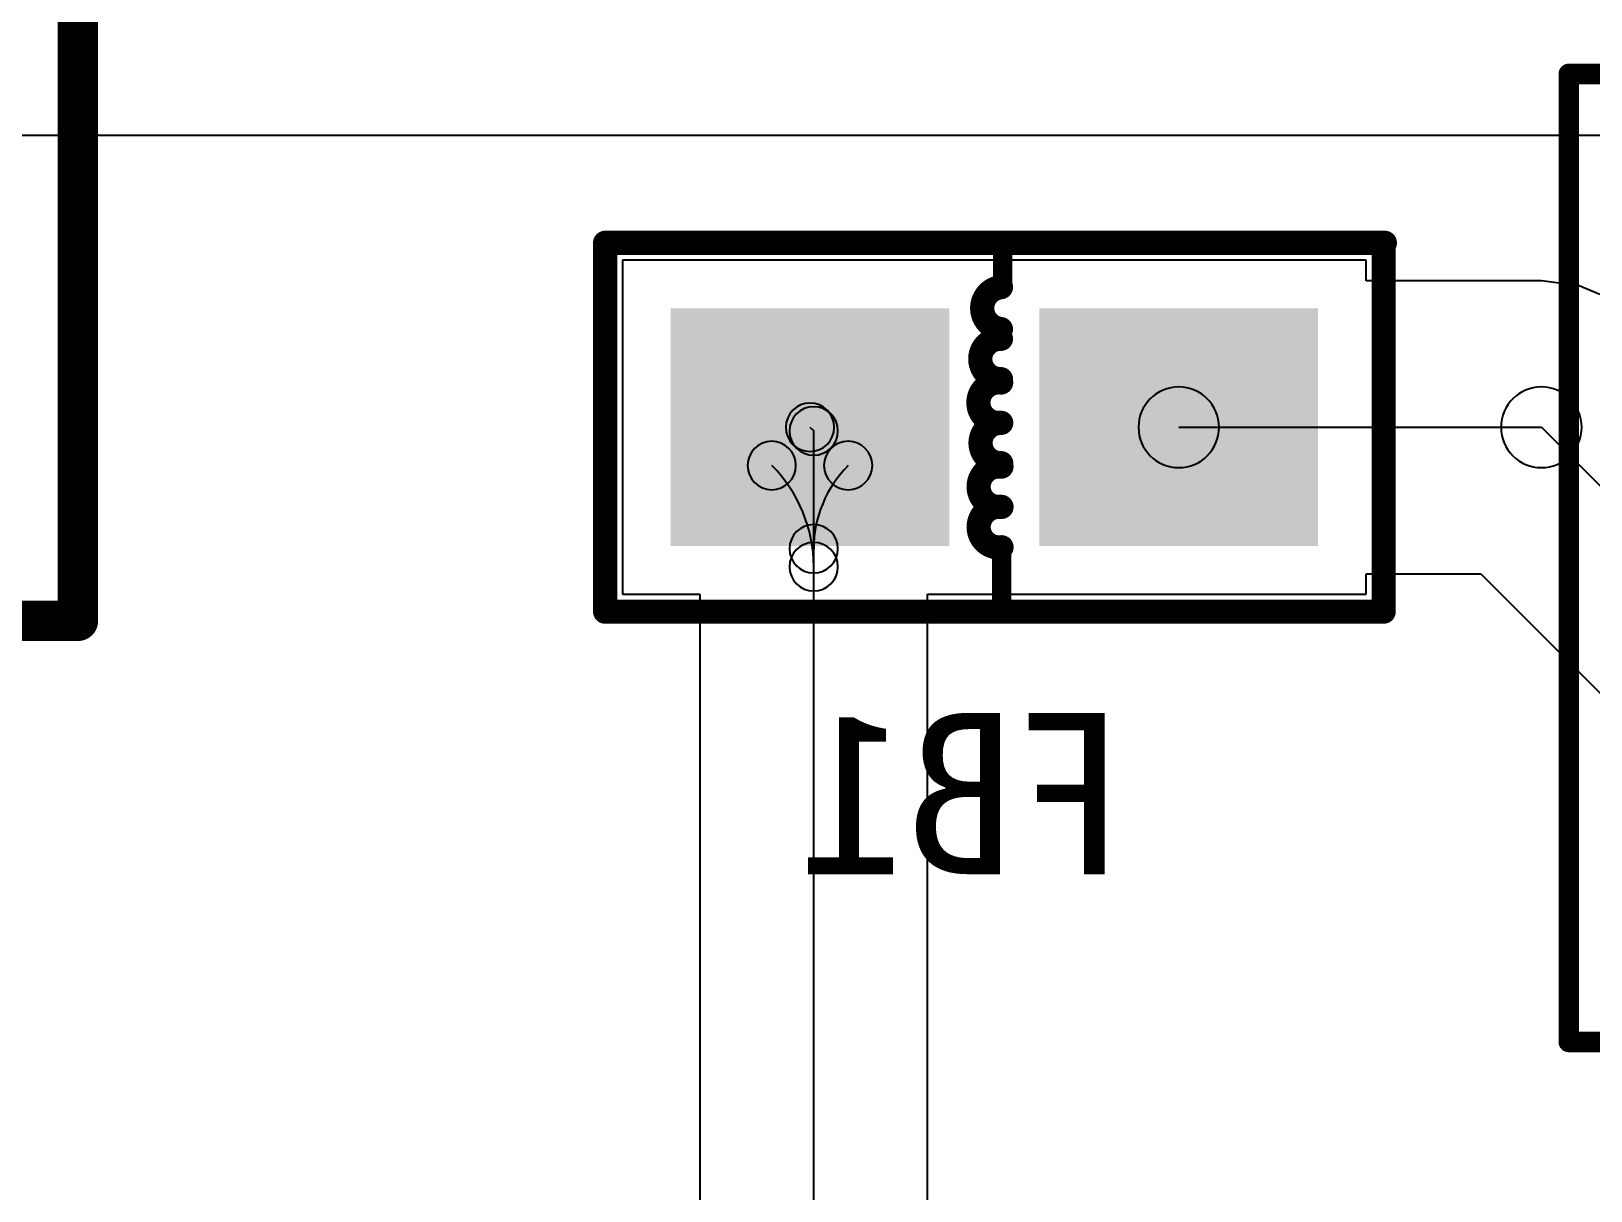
# Model space of a CAD drawing. Header units: inches. Extents: x 32166 to 66782, y 2386 to 7162.
# Drawn here: x 33774.74 to 33818.24, y 2918.9 to 2951.24 of the extents above; entities that cross this region are included whole.
import ezdxf

# ---------------------------------------------------------------- set-up
doc = ezdxf.new("R2010")
doc.units = ezdxf.units.IN
doc.header["$LTSCALE"] = 0.64311
doc.header["$MEASUREMENT"] = 0
for name, color, linetype in [('BOTTOMLAYER', 5, 'CONTINUOUS'), ('BOTTOMOVERLAY', 54, 'CONTINUOUS'), ('BOTTOMPASTE', 16, 'CONTINUOUS'), ('BOTTOMSOLDER', 6, 'CONTINUOUS')]:
    doc.layers.add(name, color=color, linetype=linetype)
doc.styles.get("Standard").update_dxf_attribs({"font": 'txt', "width": 0.8})

msp = doc.modelspace()

# ---------------------------------------------------------------- linework, layer by layer
at = {"layer": 'BOTTOMLAYER'}
for p, q in [((33771.41, 2948.339), (33822.663, 2948.339)), ((33811.975, 2944.852), (33791.23, 2944.852)), ((33791.23, 2944.852), (33791.23, 2935.537)), ((33811.975, 2944.279), (33811.975, 2944.852)), ((33816.858, 2944.279), (33811.975, 2944.279)), ((33817.915, 2944.14), (33816.858, 2944.279)), ((33818.492, 2943.901), (33817.915, 2944.14)), ((33796.459, 2940.194), (33796.563, 2940.091)), ((33806.746, 2940.194), (33816.858, 2940.194)), ((33816.858, 2940.194), (33823.608, 2933.444)), ((33796.563, 2911.395), (33796.563, 2940.091)), ((33811.975, 2935.537), (33811.975, 2936.109)), ((33811.975, 2936.109), (33815.166, 2936.109)), ((33815.166, 2936.109), (33820.719, 2930.556)), ((33791.23, 2935.537), (33793.386, 2935.537)), ((33793.386, 2935.537), (33793.386, 2911.395)), ((33799.74, 2911.395), (33799.74, 2935.537)), ((33799.74, 2935.537), (33811.975, 2935.537))]:
    msp.add_line(p, q, dxfattribs=at)
for centre, radius, start, end in [((33806.746, 2940.194), 1.125, 0, 180), ((33816.858, 2940.194), 1.125, 0, 180), ((33816.858, 2940.194), 1.125, 0, 180), ((33796.459, 2940.194), 0.675, 0, 180), ((33796.563, 2940.091), 0.675, 0, 180), ((33796.563, 2940.091), 0.675, 0, 180), ((33796.459, 2940.194), 0.675, 180, 0), ((33806.746, 2940.194), 1.125, 180, 0), ((33816.858, 2940.194), 1.125, 180, 0), ((33816.858, 2940.194), 1.125, 180, 0), ((33795.393, 2939.128), 0.675, 0, 180), ((33795.393, 2939.128), 0.675, 0, 180), ((33796.563, 2940.091), 0.675, 180, 0), ((33796.563, 2940.091), 0.675, 180, 0), ((33797.525, 2939.128), 0.675, 0, 180), ((33797.525, 2939.128), 0.675, 0, 180), ((33795.393, 2939.128), 0.675, 180, 0), ((33795.393, 2939.128), 0.675, 180, 0), ((33792.57, 2936.305), 3.993, 359.9999, 44.9999), ((33792.57, 2936.305), 3.993, 359.9999, 44.9999), ((33799.849, 2936.805), 3.286, 135.0001, 180.0001), ((33799.849, 2936.805), 3.286, 135.0001, 180.0001), ((33797.525, 2939.128), 0.675, 180, 0), ((33797.525, 2939.128), 0.675, 180, 0), ((33796.563, 2936.805), 0.675, 0, 180), ((33796.563, 2936.805), 0.675, 0, 180), ((33796.563, 2936.305), 0.675, 0, 180), ((33796.563, 2936.305), 0.675, 0, 180), ((33796.563, 2936.805), 0.675, 180, 0), ((33796.563, 2936.805), 0.675, 180, 0), ((33796.563, 2936.305), 0.675, 180, 0), ((33796.563, 2936.305), 0.675, 180, 0)]:
    msp.add_arc(centre, radius, start, end, dxfattribs=at)
for points in [[(33799.888, 2943.052), (33793.03, 2943.052), (33799.888, 2937.337), (33793.03, 2937.337)], [(33810.175, 2943.052), (33803.317, 2943.052), (33810.175, 2937.337), (33803.317, 2937.337)]]:
    msp.add_solid(points, dxfattribs=at)
at = {"layer": 'BOTTOMOVERLAY'}
for points, const_width in [([(33776.043, 2934.794), (33776.043, 3065.294)], 1.125), ([(33817.623, 2950.049), (33870.183, 2950.049)], 0.572), ([(33817.623, 2923.049), (33817.623, 2950.049)], 0.572), ([(33790.744, 2935.051), (33790.744, 2945.338)], 0.675), ([(33790.744, 2945.338), (33812.493, 2945.338)], 0.675), ([(33801.831, 2944.101), (33801.831, 2945.338)], 0.54), ([(33812.461, 2935.051), (33812.461, 2945.338)], 0.675), ([(33801.806, 2935.051), (33801.806, 2936.848)], 0.54), ([(33790.744, 2935.051), (33812.461, 2935.051)], 0.675), ([(33717.543, 2934.794), (33776.043, 2934.794)], 1.125), ([(33817.623, 2923.049), (33870.183, 2923.049)], 0.572)]:
    msp.add_lwpolyline(points, dxfattribs=dict(at, const_width=const_width))
for points, const_width in [([(33817.48, 2950.049, 1), (33817.766, 2950.049, 1)], 0.286), ([(33817.48, 2950.049, 1), (33817.766, 2950.049, 1)], 0.286), ([(33790.913, 2945.338, 1), (33790.576, 2945.338, 1)], 0.337), ([(33790.913, 2945.338, 1), (33790.576, 2945.338, 1)], 0.337), ([(33801.966, 2945.338, 1), (33801.696, 2945.338, 1)], 0.27), ([(33812.63, 2945.338, 1), (33812.293, 2945.338, 1)], 0.337), ([(33812.662, 2945.338, 1), (33812.324, 2945.338, 1)], 0.337), ([(33801.955, 2944.101, 1), (33801.618, 2944.101, 1)], 0.337), ([(33801.966, 2944.101, 1), (33801.696, 2944.101, 1)], 0.27), ([(33801.955, 2942.931, 1), (33801.618, 2942.931, 1)], 0.337), ([(33801.955, 2942.661, 1), (33801.618, 2942.661, 1)], 0.337), ([(33801.955, 2941.536, 1), (33801.618, 2941.536, 1)], 0.337), ([(33801.961, 2941.442, 1), (33801.624, 2941.442, 1)], 0.337), ([(33801.962, 2940.317, 1), (33801.625, 2940.317, 1)], 0.337), ([(33801.962, 2940.317, 1), (33801.625, 2940.317, 1)], 0.337), ([(33801.962, 2939.192, 1), (33801.625, 2939.192, 1)], 0.337), ([(33801.969, 2939.098, 1), (33801.631, 2939.098, 1)], 0.337), ([(33801.97, 2937.973, 1), (33801.632, 2937.973, 1)], 0.337), ([(33801.97, 2937.973, 1), (33801.632, 2937.973, 1)], 0.337), ([(33801.971, 2936.848, 1), (33801.633, 2936.848, 1)], 0.337), ([(33801.941, 2936.848, 1), (33801.671, 2936.848, 1)], 0.27), ([(33790.913, 2935.051, 1), (33790.576, 2935.051, 1)], 0.337), ([(33790.913, 2935.051, 1), (33790.576, 2935.051, 1)], 0.337), ([(33812.63, 2935.051, 1), (33812.293, 2935.051, 1)], 0.337), ([(33812.63, 2935.051, 1), (33812.293, 2935.051, 1)], 0.337), ([(33776.324, 2934.794, 1), (33775.762, 2934.794, 1)], 0.562), ([(33776.324, 2934.794, 1), (33775.762, 2934.794, 1)], 0.562), ([(33801.941, 2935.051, 1), (33801.671, 2935.051, 1)], 0.27), ([(33817.48, 2923.049, 1), (33817.766, 2923.049, 1)], 0.286), ([(33817.48, 2923.049, 1), (33817.766, 2923.049, 1)], 0.286)]:
    msp.add_lwpolyline(points, format="xyb", close=True, dxfattribs=dict(at, const_width=const_width))
at = {"layer": 'BOTTOMOVERLAY', "const_width": 0.675}
for points in [[(33801.786, 2942.931, -0.895675), (33801.786, 2944.101)], [(33801.786, 2941.536, -1.026529), (33801.786, 2942.661)], [(33801.794, 2940.317, -1.13328), (33801.793, 2941.442)], [(33801.794, 2939.192, -1.026529), (33801.794, 2940.317)], [(33801.801, 2937.973, -1.13328), (33801.8, 2939.098)], [(33801.802, 2936.848, -1.13328), (33801.801, 2937.973)]]:
    msp.add_lwpolyline(points, format="xyb", dxfattribs=at)
at = {"layer": 'BOTTOMPASTE'}
for points in [[(33799.888, 2943.052), (33793.03, 2943.052), (33799.888, 2937.337), (33793.03, 2937.337)], [(33810.175, 2943.052), (33803.317, 2943.052), (33810.175, 2937.337), (33803.317, 2937.337)]]:
    msp.add_solid(points, dxfattribs=at)
at = {"layer": 'BOTTOMSOLDER'}
for points in [[(33800.345, 2943.509), (33792.573, 2943.509), (33800.345, 2936.88), (33792.573, 2936.88)], [(33810.632, 2943.509), (33802.86, 2943.509), (33810.632, 2936.88), (33802.86, 2936.88)]]:
    msp.add_solid(points, dxfattribs=at)

# ---------------------------------------------------------------- texts
at = {"layer": 'BOTTOMOVERLAY', "text_generation_flag": 2}
msp.add_text('FB1', height=4.5, rotation=360, dxfattribs=at).set_placement((33805.293, 2927.729))

doc.saveas('drawing.dxf')
